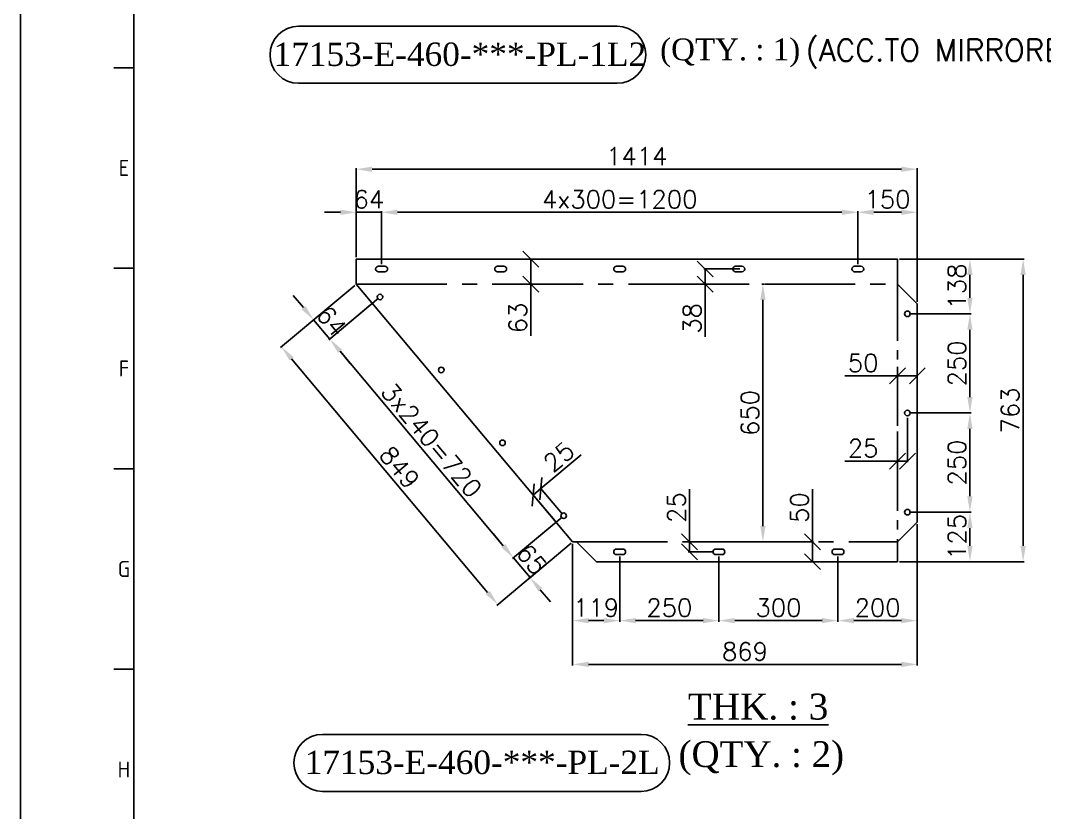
# Model space of a CAD drawing. Header units: inches. Extents: x 212980 to 238967, y -33384 to 2238.
# Drawn here: x 222927 to 225508, y -16480 to -14484 of the extents above; entities that cross this region are included whole.
import ezdxf
from ezdxf.enums import TextEntityAlignment as Align

# ---------------------------------------------------------------- set-up
doc = ezdxf.new("R2010")
doc.units = ezdxf.units.IN
doc.header["$LTSCALE"] = 15
doc.header["$MEASUREMENT"] = 0
doc.linetypes.add('CENTER2', pattern=[28.575, 19.05, -3.175, 3.175, -3.175])
doc.layers.get('Defpoints').update_dxf_attribs({"lineweight": 0})
for name, color, linetype in [('3-TEXT', 7, 'Continuous'), ('5', 8, 'Continuous'), ('CADRE', 5, 'Continuous')]:
    doc.layers.add(name, color=color, linetype=linetype)
doc.styles.add('ISO Proportional', font='isocp.shx')
doc.styles.add('ROMANS', font='ROMANS.shx')
doc.styles.add('style10', font='romans.shx', dxfattribs={"height": 25})
doc.styles.add('style7', font='times.ttf', dxfattribs={"height": 24})
doc.dimstyles.new('11', dxfattribs={"dimtxt": 45, "dimasz": 40, "dimexe": 3, "dimexo": 5, "dimgap": 10, "dimtad": 1, "dimdec": 0, "dimdsep": 46, "dimtxsty": 'ROMANS', "dimcen": 2.5, "dimclrd": 6, "dimclre": 6, "dimclrt": 2, "dimadec": 0, "dimazin": 0, "dimtfac": 1, "dimtdec": 0, "dimtmove": 0, "dimatfit": 3, "dimfxl": 1, "dimarcsym": 0})

# ---------------------------------------------------------------- blocks, each defined once
blk = doc.blocks.new('KADR')
at = {"layer": 'CADRE', "color": 2}
for p, q in [((220598.3, 4139.6), (220695.6, 4139.6)), ((220598.3, 3167.2), (220695.6, 3167.2)), ((220598.3, 2194.8), (220695.6, 2194.8)), ((220598.3, 1222.5), (220695.6, 1222.5))]:
    blk.add_line(p, q, dxfattribs=at)
at = {"layer": 'CADRE', "color": 1}
blk.add_lwpolyline([(220145.5, -7651), (243248.6, -7651), (243248.6, 8686.2), (220145.5, 8686.2)], close=True, dxfattribs=at)
at = {"layer": 'CADRE'}
blk.add_lwpolyline([(220695.6, -7100.9), (242698.5, -7100.9), (242698.5, 8136.1), (220695.6, 8136.1)], close=True, dxfattribs=at)
at = {"layer": 'CADRE', "color": 2, "style": 'ISO Proportional'}
for s, p in [('E', (220647, 3653.4)), ('F', (220647, 2681)), ('G', (220647, 1708.6)), ('H', (220647, 736.3))]:
    blk.add_text(s, height=77.8, dxfattribs=at).set_placement(p, align=Align.MIDDLE)
blk = doc.blocks.new('*D197')
at = {"color": 6, "lineweight": -2, "ltscale": 200, "transparency": 16777216}
for p, q in [((223773.2, -15080.1), (223773.2, -14964.1)), ((223837.2, -15098.1), (223837.2, -14964.1)), ((223733.2, -14967.1), (223693.2, -14967.1)), ((223773.2, -14967.1), (223837.2, -14967.1)), ((223877.2, -14967.1), (223917.2, -14967.1))]:
    blk.add_line(p, q, dxfattribs=at)
at = {"color": 6, "ltscale": 200, "transparency": 16777216}
for points in [[(223733.2, -14960.4), (223733.2, -14973.8), (223773.2, -14967.1)], [(223877.2, -14960.4), (223877.2, -14973.8), (223837.2, -14967.1)]]:
    blk.add_solid(points, dxfattribs=at)
at = {"layer": 'Defpoints', "color": 0, "ltscale": 200, "transparency": 16777216}
for p in [(223837.2, -14967.1), (223773.2, -15085.1), (223837.2, -15103.1)]:
    blk.add_point(p, dxfattribs=at)
at = {"color": 2, "ltscale": 200, "transparency": 16777216, "insert": (223805.2, -14934.6), "char_height": 45, "attachment_point": 5, "style": 'ROMANS'}
blk.add_mtext('64', dxfattribs=at)
blk = doc.blocks.new('*D198')
at = {"color": 6, "lineweight": -2, "ltscale": 200, "transparency": 16777216}
for p, q in [((223837.2, -15098.1), (223837.2, -14964.1)), ((225037.2, -15098.1), (225037.2, -14964.1)), ((223877.2, -14967.1), (224997.2, -14967.1))]:
    blk.add_line(p, q, dxfattribs=at)
at = {"color": 6, "ltscale": 200, "transparency": 16777216}
for points in [[(223877.2, -14960.4), (223877.2, -14973.8), (223837.2, -14967.1)], [(224997.2, -14960.4), (224997.2, -14973.8), (225037.2, -14967.1)]]:
    blk.add_solid(points, dxfattribs=at)
at = {"layer": 'Defpoints', "color": 0, "ltscale": 200, "transparency": 16777216}
for p in [(225037.2, -14967.1), (223837.2, -15103.1), (225037.2, -15103.1)]:
    blk.add_point(p, dxfattribs=at)
at = {"color": 2, "ltscale": 200, "transparency": 16777216, "insert": (224437.2, -14934.6), "char_height": 45, "attachment_point": 5, "style": 'ROMANS'}
blk.add_mtext('4x300=1200', dxfattribs=at)
blk = doc.blocks.new('*D199')
at = {"color": 6, "lineweight": -2, "ltscale": 200, "transparency": 16777216}
for p, q in [((225037.2, -15098.1), (225037.2, -14964.1)), ((225187.1, -15193.1), (225187.1, -14964.1)), ((225077.2, -14967.1), (225147.1, -14967.1))]:
    blk.add_line(p, q, dxfattribs=at)
at = {"color": 6, "ltscale": 200, "transparency": 16777216}
for points in [[(225077.2, -14960.4), (225077.2, -14973.8), (225037.2, -14967.1)], [(225147.1, -14960.4), (225147.1, -14973.8), (225187.1, -14967.1)]]:
    blk.add_solid(points, dxfattribs=at)
at = {"layer": 'Defpoints', "color": 0, "ltscale": 200, "transparency": 16777216}
for p in [(225187.1, -14967.1), (225037.2, -15103.1), (225187.1, -15198.1)]:
    blk.add_point(p, dxfattribs=at)
at = {"color": 2, "ltscale": 200, "transparency": 16777216, "insert": (225112.1, -14934.6), "char_height": 45, "attachment_point": 5, "style": 'ROMANS'}
blk.add_mtext('150', dxfattribs=at)
blk = doc.blocks.new('*D200')
at = {"color": 6, "lineweight": -2, "ltscale": 200, "transparency": 16777216}
for p, q in [((223773.2, -14979.3), (223773.2, -14855.6)), ((225147.1, -14858.6), (223813.2, -14858.6)), ((225187.1, -14979.3), (225187.1, -14855.6))]:
    blk.add_line(p, q, dxfattribs=at)
at = {"color": 6, "ltscale": 200, "transparency": 16777216}
for points in [[(223813.2, -14852), (223813.2, -14865.3), (223773.2, -14858.6)], [(225147.1, -14852), (225147.1, -14865.3), (225187.1, -14858.6)]]:
    blk.add_solid(points, dxfattribs=at)
at = {"layer": 'Defpoints', "color": 0, "ltscale": 200, "transparency": 16777216}
for p in [(223773.2, -14858.6), (223773.2, -14984.3), (225187.1, -14984.3)]:
    blk.add_point(p, dxfattribs=at)
at = {"color": 2, "ltscale": 200, "transparency": 16777216, "insert": (224480.1, -14826.1), "char_height": 45, "attachment_point": 5, "style": 'ROMANS'}
blk.add_mtext('1414', dxfattribs=at)
blk = doc.blocks.new('*D201')
at = {"color": 6, "lineweight": -2, "ltscale": 200, "transparency": 16777216}
for p, q in [((225167.1, -15723.1), (225322.7, -15723.1)), ((225319.7, -15808.1), (225319.7, -15763.1)), ((225142.1, -15848.1), (225322.7, -15848.1))]:
    blk.add_line(p, q, dxfattribs=at)
at = {"color": 6, "ltscale": 200, "transparency": 16777216}
for points in [[(225313, -15763.1), (225326.3, -15763.1), (225319.7, -15723.1)], [(225313, -15808.1), (225326.3, -15808.1), (225319.7, -15848.1)]]:
    blk.add_solid(points, dxfattribs=at)
at = {"layer": 'Defpoints', "color": 0, "ltscale": 200, "transparency": 16777216}
for p in [(225162.1, -15723.1), (225319.7, -15723.1), (225137.1, -15848.1)]:
    blk.add_point(p, dxfattribs=at)
at = {"color": 2, "ltscale": 200, "transparency": 16777216, "insert": (225287.2, -15785.6), "char_height": 45, "attachment_point": 5, "rotation": 90, "style": 'ROMANS'}
blk.add_mtext('125', dxfattribs=at)
blk = doc.blocks.new('*D202')
at = {"color": 6, "lineweight": -2, "ltscale": 200, "transparency": 16777216}
for p, q in [((225167.1, -15473.1), (225322.7, -15473.1)), ((225319.7, -15683.1), (225319.7, -15513.1)), ((225167.1, -15723.1), (225322.7, -15723.1))]:
    blk.add_line(p, q, dxfattribs=at)
at = {"color": 6, "ltscale": 200, "transparency": 16777216}
for points in [[(225313, -15513.1), (225326.3, -15513.1), (225319.7, -15473.1)], [(225313, -15683.1), (225326.3, -15683.1), (225319.7, -15723.1)]]:
    blk.add_solid(points, dxfattribs=at)
at = {"layer": 'Defpoints', "color": 0, "ltscale": 200, "transparency": 16777216}
for p in [(225162.1, -15473.1), (225319.7, -15473.1), (225162.1, -15723.1)]:
    blk.add_point(p, dxfattribs=at)
at = {"color": 2, "ltscale": 200, "transparency": 16777216, "insert": (225287.2, -15598.1), "char_height": 45, "attachment_point": 5, "rotation": 90, "style": 'ROMANS'}
blk.add_mtext('250', dxfattribs=at)
blk = doc.blocks.new('*D203')
at = {"color": 6, "lineweight": -2, "ltscale": 200, "transparency": 16777216}
for p, q in [((225167.1, -15223.1), (225322.7, -15223.1)), ((225319.7, -15433.1), (225319.7, -15263.1)), ((225167.1, -15473.1), (225322.7, -15473.1))]:
    blk.add_line(p, q, dxfattribs=at)
at = {"color": 6, "ltscale": 200, "transparency": 16777216}
for points in [[(225313, -15263.1), (225326.3, -15263.1), (225319.7, -15223.1)], [(225313, -15433.1), (225326.3, -15433.1), (225319.7, -15473.1)]]:
    blk.add_solid(points, dxfattribs=at)
at = {"layer": 'Defpoints', "color": 0, "ltscale": 200, "transparency": 16777216}
for p in [(225162.1, -15223.1), (225319.7, -15223.1), (225162.1, -15473.1)]:
    blk.add_point(p, dxfattribs=at)
at = {"color": 2, "ltscale": 200, "transparency": 16777216, "insert": (225287.2, -15348.1), "char_height": 45, "attachment_point": 5, "rotation": 90, "style": 'ROMANS'}
blk.add_mtext('250', dxfattribs=at)
blk = doc.blocks.new('*D204')
at = {"color": 6, "lineweight": -2, "ltscale": 200, "transparency": 16777216}
for p, q in [((225142.1, -15085.1), (225322.7, -15085.1)), ((225319.7, -15183.1), (225319.7, -15125.1)), ((225167.1, -15223.1), (225322.7, -15223.1))]:
    blk.add_line(p, q, dxfattribs=at)
at = {"color": 6, "ltscale": 200, "transparency": 16777216}
for points in [[(225313, -15125.1), (225326.3, -15125.1), (225319.7, -15085.1)], [(225313, -15183.1), (225326.3, -15183.1), (225319.7, -15223.1)]]:
    blk.add_solid(points, dxfattribs=at)
at = {"layer": 'Defpoints', "color": 0, "ltscale": 200, "transparency": 16777216}
for p in [(225137.1, -15085.1), (225319.7, -15085.1), (225162.1, -15223.1)]:
    blk.add_point(p, dxfattribs=at)
at = {"color": 2, "ltscale": 200, "transparency": 16777216, "insert": (225287.2, -15154.1), "char_height": 45, "attachment_point": 5, "rotation": 90, "style": 'ROMANS'}
blk.add_mtext('138', dxfattribs=at)
blk = doc.blocks.new('*D205')
at = {"color": 6, "lineweight": -2, "ltscale": 200, "transparency": 16777216}
for p, q in [((225224.2, -15085.1), (225456.7, -15085.1)), ((225453.7, -15808.1), (225453.7, -15125.1)), ((225224.2, -15848.1), (225456.7, -15848.1))]:
    blk.add_line(p, q, dxfattribs=at)
at = {"color": 6, "ltscale": 200, "transparency": 16777216}
for points in [[(225447, -15125.1), (225460.4, -15125.1), (225453.7, -15085.1)], [(225447, -15808.1), (225460.4, -15808.1), (225453.7, -15848.1)]]:
    blk.add_solid(points, dxfattribs=at)
at = {"layer": 'Defpoints', "color": 0, "ltscale": 200, "transparency": 16777216}
for p in [(225219.2, -15085.1), (225453.7, -15085.1), (225219.2, -15848.1)]:
    blk.add_point(p, dxfattribs=at)
at = {"color": 2, "ltscale": 200, "transparency": 16777216, "insert": (225421.2, -15466.6), "char_height": 45, "attachment_point": 5, "rotation": 90, "style": 'ROMANS'}
blk.add_mtext('763', dxfattribs=at)
blk = doc.blocks.new('*D206')
at = {"color": 6, "lineweight": -2, "ltscale": 200, "transparency": 16777216}
for p, q in [((225187.1, -15753.1), (225187.1, -15999.6)), ((224987.2, -15835.1), (224987.2, -15999.6)), ((225147.1, -15996.6), (225027.2, -15996.6))]:
    blk.add_line(p, q, dxfattribs=at)
at = {"color": 6, "ltscale": 200, "transparency": 16777216}
for points in [[(225027.2, -15990), (225027.2, -16003.3), (224987.2, -15996.6)], [(225147.1, -15990), (225147.1, -16003.3), (225187.1, -15996.6)]]:
    blk.add_solid(points, dxfattribs=at)
at = {"layer": 'Defpoints', "color": 0, "ltscale": 200, "transparency": 16777216}
for p in [(225187.1, -15748.1), (224987.2, -15830.1), (224987.2, -15996.6)]:
    blk.add_point(p, dxfattribs=at)
at = {"color": 2, "ltscale": 200, "transparency": 16777216, "insert": (225087.1, -15964.1), "char_height": 45, "attachment_point": 5, "style": 'ROMANS'}
blk.add_mtext('200', dxfattribs=at)
blk = doc.blocks.new('*D207')
at = {"color": 6, "lineweight": -2, "ltscale": 200, "transparency": 16777216}
for p, q in [((224687.2, -15835.1), (224687.2, -15999.6)), ((224987.2, -15835.1), (224987.2, -15999.6)), ((224947.2, -15996.6), (224727.2, -15996.6))]:
    blk.add_line(p, q, dxfattribs=at)
at = {"color": 6, "ltscale": 200, "transparency": 16777216}
for points in [[(224727.2, -15990), (224727.2, -16003.3), (224687.2, -15996.6)], [(224947.2, -15990), (224947.2, -16003.3), (224987.2, -15996.6)]]:
    blk.add_solid(points, dxfattribs=at)
at = {"layer": 'Defpoints', "color": 0, "ltscale": 200, "transparency": 16777216}
for p in [(224687.2, -15830.1), (224987.2, -15830.1), (224687.2, -15996.6)]:
    blk.add_point(p, dxfattribs=at)
at = {"color": 2, "ltscale": 200, "transparency": 16777216, "insert": (224837.2, -15964.1), "char_height": 45, "attachment_point": 5, "style": 'ROMANS'}
blk.add_mtext('300', dxfattribs=at)
blk = doc.blocks.new('*D208')
at = {"color": 6, "lineweight": -2, "ltscale": 200, "transparency": 16777216}
for p, q in [((224437.2, -15835.1), (224437.2, -15999.6)), ((224687.2, -15835.1), (224687.2, -15999.6)), ((224647.2, -15996.6), (224477.2, -15996.6))]:
    blk.add_line(p, q, dxfattribs=at)
at = {"color": 6, "ltscale": 200, "transparency": 16777216}
for points in [[(224477.2, -15990), (224477.2, -16003.3), (224437.2, -15996.6)], [(224647.2, -15990), (224647.2, -16003.3), (224687.2, -15996.6)]]:
    blk.add_solid(points, dxfattribs=at)
at = {"layer": 'Defpoints', "color": 0, "ltscale": 200, "transparency": 16777216}
for p in [(224437.2, -15830.1), (224687.2, -15830.1), (224437.2, -15996.6)]:
    blk.add_point(p, dxfattribs=at)
at = {"color": 2, "ltscale": 200, "transparency": 16777216, "insert": (224562.2, -15964.1), "char_height": 45, "attachment_point": 5, "style": 'ROMANS'}
blk.add_mtext('250', dxfattribs=at)
blk = doc.blocks.new('*D209')
at = {"color": 6, "lineweight": -2, "ltscale": 200, "transparency": 16777216}
for p, q in [((224318.6, -15803.1), (224318.6, -15999.6)), ((224437.2, -15835.1), (224437.2, -15999.6)), ((224397.2, -15996.6), (224358.6, -15996.6))]:
    blk.add_line(p, q, dxfattribs=at)
at = {"color": 6, "ltscale": 200, "transparency": 16777216}
for points in [[(224358.6, -15990), (224358.6, -16003.3), (224318.6, -15996.6)], [(224397.2, -15990), (224397.2, -16003.3), (224437.2, -15996.6)]]:
    blk.add_solid(points, dxfattribs=at)
at = {"layer": 'Defpoints', "color": 0, "ltscale": 200, "transparency": 16777216}
for p in [(224318.6, -15798.1), (224437.2, -15830.1), (224318.6, -15996.6)]:
    blk.add_point(p, dxfattribs=at)
at = {"color": 2, "ltscale": 200, "transparency": 16777216, "insert": (224377.9, -15964.1), "char_height": 45, "attachment_point": 5, "style": 'ROMANS'}
blk.add_mtext('119', dxfattribs=at)
blk = doc.blocks.new('*D210')
at = {"color": 6, "lineweight": -2, "ltscale": 200, "transparency": 16777216}
for p, q in [((224318.6, -15887.4), (224318.6, -16109.9)), ((225187.1, -15900.7), (225187.1, -16109.9)), ((225147.1, -16106.9), (224358.6, -16106.9))]:
    blk.add_line(p, q, dxfattribs=at)
at = {"color": 6, "ltscale": 200, "transparency": 16777216}
for points in [[(224358.6, -16100.2), (224358.6, -16113.6), (224318.6, -16106.9)], [(225147.1, -16100.2), (225147.1, -16113.6), (225187.1, -16106.9)]]:
    blk.add_solid(points, dxfattribs=at)
at = {"layer": 'Defpoints', "color": 0, "ltscale": 200, "transparency": 16777216}
for p in [(224318.6, -15882.4), (225187.1, -15895.7), (224318.6, -16106.9)]:
    blk.add_point(p, dxfattribs=at)
at = {"color": 2, "ltscale": 200, "transparency": 16777216, "insert": (224752.8, -16074.4), "char_height": 45, "attachment_point": 5, "style": 'ROMANS'}
blk.add_mtext('869', dxfattribs=at)
blk = doc.blocks.new('*D211')
at = {"color": 6, "lineweight": -2, "ltscale": 200, "transparency": 16777216}
for p, q in [((223829.3, -15183.9), (223704.4, -15288.7)), ((224143.8, -15807.7), (223732.4, -15317.4)), ((224292.1, -15735.5), (224167.2, -15840.3))]:
    blk.add_line(p, q, dxfattribs=at)
at = {"color": 6, "ltscale": 200, "transparency": 16777216}
for points in [[(223737.5, -15313.1), (223727.3, -15321.7), (223706.7, -15286.8)], [(224148.9, -15803.4), (224138.7, -15812), (224169.5, -15838.3)]]:
    blk.add_solid(points, dxfattribs=at)
at = {"layer": 'Defpoints', "color": 0, "ltscale": 200, "transparency": 16777216}
for p in [(223833.1, -15180.7), (223706.7, -15286.8), (224295.9, -15732.2)]:
    blk.add_point(p, dxfattribs=at)
at = {"color": 2, "ltscale": 200, "transparency": 16777216, "insert": (223963, -15541.7), "char_height": 45, "attachment_point": 5, "rotation": 310, "style": 'ROMANS'}
blk.add_mtext('3x240=720', dxfattribs=at)
blk = doc.blocks.new('*D212')
at = {"color": 6, "lineweight": -2, "ltscale": 200, "transparency": 16777216}
for p, q in [((224273, -15751.5), (224167.2, -15840.3)), ((224143.8, -15807.7), (224118.1, -15777)), ((224314.7, -15801.3), (224209, -15890)), ((224211.3, -15888.1), (224169.5, -15838.3)), ((224237, -15918.8), (224262.7, -15949.4))]:
    blk.add_line(p, q, dxfattribs=at)
at = {"color": 6, "ltscale": 200, "transparency": 16777216}
for points in [[(224148.9, -15803.4), (224138.7, -15812), (224169.5, -15838.3)], [(224242.1, -15914.5), (224231.9, -15923), (224211.3, -15888.1)]]:
    blk.add_solid(points, dxfattribs=at)
at = {"layer": 'Defpoints', "color": 0, "ltscale": 200, "transparency": 16777216}
for p in [(224276.8, -15748.3), (224318.6, -15798.1), (224169.5, -15838.3)]:
    blk.add_point(p, dxfattribs=at)
at = {"color": 2, "ltscale": 200, "transparency": 16777216, "insert": (224215.3, -15842.3), "char_height": 45, "attachment_point": 5, "rotation": 310, "style": 'ROMANS'}
blk.add_mtext('65', dxfattribs=at)
blk = doc.blocks.new('*D213')
at = {"color": 6, "lineweight": -2, "ltscale": 200, "transparency": 16777216}
for p, q in [((223769.3, -15151.3), (223663.6, -15240)), ((223640.2, -15207.5), (223614.5, -15176.8)), ((223810.1, -15200), (223704.4, -15288.7)), ((223706.7, -15286.8), (223665.9, -15238.1)), ((223732.4, -15317.4), (223758.1, -15348.1))]:
    blk.add_line(p, q, dxfattribs=at)
at = {"color": 6, "ltscale": 200, "transparency": 16777216}
for points in [[(223645.3, -15203.2), (223635.1, -15211.8), (223665.9, -15238.1)], [(223737.5, -15313.1), (223727.3, -15321.7), (223706.7, -15286.8)]]:
    blk.add_solid(points, dxfattribs=at)
at = {"layer": 'Defpoints', "color": 0, "ltscale": 200, "transparency": 16777216}
for p in [(223773.2, -15148.1), (223814, -15196.8), (223665.9, -15238.1)]:
    blk.add_point(p, dxfattribs=at)
at = {"color": 2, "ltscale": 200, "transparency": 16777216, "insert": (223711.2, -15241.6), "char_height": 45, "attachment_point": 5, "rotation": 310, "style": 'ROMANS'}
blk.add_mtext('64', dxfattribs=at)
blk = doc.blocks.new('*D214')
at = {"color": 6, "lineweight": -2, "ltscale": 200, "transparency": 16777216}
for p, q in [((223708.8, -15202.1), (223582.4, -15308.1)), ((224104.4, -15925.6), (223610.5, -15336.8)), ((224254.2, -15852.1), (224127.9, -15958.1))]:
    blk.add_line(p, q, dxfattribs=at)
at = {"color": 6, "ltscale": 200, "transparency": 16777216}
for points in [[(223615.6, -15332.6), (223605.3, -15341.1), (223584.7, -15306.2)], [(224109.5, -15921.3), (224099.3, -15929.8), (224130.2, -15956.2)]]:
    blk.add_solid(points, dxfattribs=at)
at = {"layer": 'Defpoints', "color": 0, "ltscale": 200, "transparency": 16777216}
for p in [(223712.6, -15198.9), (223584.7, -15306.2), (224258, -15848.9)]:
    blk.add_point(p, dxfattribs=at)
at = {"color": 2, "ltscale": 200, "transparency": 16777216, "insert": (223882.3, -15610.3), "char_height": 45, "attachment_point": 5, "rotation": 310, "style": 'ROMANS'}
blk.add_mtext('849', dxfattribs=at)
blk = doc.blocks.new('_Oblique')
at = {"color": 0, "linetype": 'ByBlock', "lineweight": -2}
blk.add_line((-0.5, -0.5), (0.5, 0.5), dxfattribs=at)
blk = doc.blocks.new('*D215')
at = {"color": 6, "lineweight": -2, "ltscale": 200, "transparency": 16777216}
for p, q in [((224238.6, -15663.9), (224340.3, -15578.5)), ((224292.7, -15728.4), (224236.6, -15661.6)), ((224273.6, -15744.5), (224217.5, -15677.6)), ((224219.4, -15679.9), (224238.6, -15663.9))]:
    blk.add_line(p, q, dxfattribs=at)
at = {"layer": 'Defpoints', "color": 0, "ltscale": 200, "transparency": 16777216}
for p in [(224219.4, -15679.9), (224295.9, -15732.2), (224276.8, -15748.3)]:
    blk.add_point(p, dxfattribs=at)
at = {"color": 6, "lineweight": -2, "ltscale": 200, "transparency": 16777216, "xscale": 40, "yscale": 40, "zscale": 40}
for p, rotation in [((224238.6, -15663.9), 39.99999999998547), ((224219.4, -15679.9), 219.9999999999855)]:
    blk.add_blockref('_Oblique', p, dxfattribs=dict(at, rotation=rotation))
at = {"color": 2, "ltscale": 200, "transparency": 16777216, "insert": (224283.9, -15583.4), "char_height": 45, "attachment_point": 5, "rotation": 40, "style": 'ROMANS'}
blk.add_mtext('25', dxfattribs=at)
blk = doc.blocks.new('*D216')
at = {"color": 6, "lineweight": -2, "ltscale": 200, "transparency": 16777216}
for p, q in [((224922.7, -15798.1), (224922.7, -15665.2)), ((224866.1, -15798.1), (224925.7, -15798.1)), ((224922.7, -15848.1), (224922.7, -15798.1)), ((224866.1, -15848.1), (224925.7, -15848.1))]:
    blk.add_line(p, q, dxfattribs=at)
at = {"layer": 'Defpoints', "color": 0, "ltscale": 200, "transparency": 16777216}
for p in [(224861.1, -15798.1), (224922.7, -15798.1), (224861.1, -15848.1)]:
    blk.add_point(p, dxfattribs=at)
at = {"color": 6, "lineweight": -2, "ltscale": 200, "transparency": 16777216, "xscale": 40, "yscale": 40, "zscale": 40}
for p, rotation in [((224922.7, -15798.1), 90), ((224922.7, -15848.1), 270)]:
    blk.add_blockref('_Oblique', p, dxfattribs=dict(at, rotation=rotation))
at = {"color": 2, "ltscale": 200, "transparency": 16777216, "insert": (224890.2, -15711.7), "char_height": 45, "attachment_point": 5, "rotation": 90, "style": 'ROMANS'}
blk.add_mtext('50', dxfattribs=at)
blk = doc.blocks.new('*D217')
at = {"color": 6, "lineweight": -2, "ltscale": 200, "transparency": 16777216}
for p, q in [((224612.9, -15798.1), (224612.9, -15665.2)), ((224674.2, -15798.1), (224609.9, -15798.1)), ((224612.9, -15823.1), (224612.9, -15798.1)), ((224674.2, -15823.1), (224609.9, -15823.1))]:
    blk.add_line(p, q, dxfattribs=at)
at = {"layer": 'Defpoints', "color": 0, "ltscale": 200, "transparency": 16777216}
for p in [(224612.9, -15798.1), (224679.2, -15798.1), (224679.2, -15823.1)]:
    blk.add_point(p, dxfattribs=at)
at = {"color": 6, "lineweight": -2, "ltscale": 200, "transparency": 16777216, "xscale": 40, "yscale": 40, "zscale": 40}
for p, rotation in [((224612.9, -15798.1), 90), ((224612.9, -15823.1), 270)]:
    blk.add_blockref('_Oblique', p, dxfattribs=dict(at, rotation=rotation))
at = {"color": 2, "ltscale": 200, "transparency": 16777216, "insert": (224580.4, -15711.7), "char_height": 45, "attachment_point": 5, "rotation": 90, "style": 'ROMANS'}
blk.add_mtext('25', dxfattribs=at)
blk = doc.blocks.new('*D218')
at = {"color": 6, "lineweight": -2, "ltscale": 200, "transparency": 16777216}
for p, q in [((224740.2, -15110.1), (224649.4, -15110.1)), ((224652.4, -15110.1), (224652.4, -15148.1)), ((224740.2, -15148.1), (224649.4, -15148.1)), ((224652.4, -15148.1), (224652.4, -15281))]:
    blk.add_line(p, q, dxfattribs=at)
at = {"layer": 'Defpoints', "color": 0, "ltscale": 200, "transparency": 16777216}
for p in [(224745.2, -15110.1), (224652.4, -15148.1), (224745.2, -15148.1)]:
    blk.add_point(p, dxfattribs=at)
at = {"color": 6, "lineweight": -2, "ltscale": 200, "transparency": 16777216, "xscale": 40, "yscale": 40, "zscale": 40}
for p, rotation in [((224652.4, -15110.1), 90), ((224652.4, -15148.1), 270)]:
    blk.add_blockref('_Oblique', p, dxfattribs=dict(at, rotation=rotation))
at = {"color": 2, "ltscale": 200, "transparency": 16777216, "insert": (224619.9, -15234.5), "char_height": 45, "attachment_point": 5, "rotation": 90, "style": 'ROMANS'}
blk.add_mtext('38', dxfattribs=at)
blk = doc.blocks.new('*D219')
at = {"color": 6, "lineweight": -2, "ltscale": 200, "transparency": 16777216}
for p, q in [((224269.6, -15085.1), (224210.1, -15085.1)), ((224213.1, -15085.1), (224213.1, -15148.1)), ((224269.6, -15148.1), (224210.1, -15148.1)), ((224213.1, -15148.1), (224213.1, -15278.8))]:
    blk.add_line(p, q, dxfattribs=at)
at = {"layer": 'Defpoints', "color": 0, "ltscale": 200, "transparency": 16777216}
for p in [(224274.6, -15085.1), (224213.1, -15148.1), (224274.6, -15148.1)]:
    blk.add_point(p, dxfattribs=at)
at = {"color": 6, "lineweight": -2, "ltscale": 200, "transparency": 16777216, "xscale": 40, "yscale": 40, "zscale": 40}
for p, rotation in [((224213.1, -15085.1), 90), ((224213.1, -15148.1), 270)]:
    blk.add_blockref('_Oblique', p, dxfattribs=dict(at, rotation=rotation))
at = {"color": 2, "ltscale": 200, "transparency": 16777216, "insert": (224180.6, -15233.5), "char_height": 45, "attachment_point": 5, "rotation": 90, "style": 'ROMANS'}
blk.add_mtext('63', dxfattribs=at)
blk = doc.blocks.new('*D220')
at = {"color": 6, "lineweight": -2, "ltscale": 200, "transparency": 16777216}
for p, q in [((225137.1, -15357.1), (225137.1, -15382.5)), ((225187.1, -15357.1), (225187.1, -15382.5)), ((225137.1, -15379.5), (225004.2, -15379.5)), ((225187.1, -15379.5), (225137.1, -15379.5))]:
    blk.add_line(p, q, dxfattribs=at)
at = {"layer": 'Defpoints', "color": 0, "ltscale": 200, "transparency": 16777216}
for p in [(225137.1, -15352.1), (225187.1, -15352.1), (225137.1, -15379.5)]:
    blk.add_point(p, dxfattribs=at)
at = {"color": 6, "lineweight": -2, "ltscale": 200, "transparency": 16777216, "xscale": 40, "yscale": 40, "zscale": 40, "rotation": 180}
blk.add_blockref('_Oblique', (225137.1, -15379.5), dxfattribs=at)
at = {"color": 6, "lineweight": -2, "ltscale": 200, "transparency": 16777216, "xscale": 40, "yscale": 40, "zscale": 40}
blk.add_blockref('_Oblique', (225187.1, -15379.5), dxfattribs=at)
at = {"color": 2, "ltscale": 200, "transparency": 16777216, "insert": (225050.6, -15347), "char_height": 45, "attachment_point": 5, "style": 'ROMANS'}
blk.add_mtext('50', dxfattribs=at)
blk = doc.blocks.new('*D221')
at = {"color": 6, "lineweight": -2, "ltscale": 200, "transparency": 16777216}
for p, q in [((225162.1, -15485.1), (225162.1, -15597.4)), ((225137.1, -15520), (225137.1, -15597.4)), ((225137.1, -15594.4), (225004.2, -15594.4)), ((225162.1, -15594.4), (225137.1, -15594.4))]:
    blk.add_line(p, q, dxfattribs=at)
at = {"layer": 'Defpoints', "color": 0, "ltscale": 200, "transparency": 16777216}
for p in [(225162.1, -15480.1), (225137.1, -15515), (225137.1, -15594.4)]:
    blk.add_point(p, dxfattribs=at)
at = {"color": 6, "lineweight": -2, "ltscale": 200, "transparency": 16777216, "xscale": 40, "yscale": 40, "zscale": 40, "rotation": 180}
blk.add_blockref('_Oblique', (225137.1, -15594.4), dxfattribs=at)
at = {"color": 6, "lineweight": -2, "ltscale": 200, "transparency": 16777216, "xscale": 40, "yscale": 40, "zscale": 40}
blk.add_blockref('_Oblique', (225162.1, -15594.4), dxfattribs=at)
at = {"color": 2, "ltscale": 200, "transparency": 16777216, "insert": (225050.6, -15561.9), "char_height": 45, "attachment_point": 5, "style": 'ROMANS'}
blk.add_mtext('25', dxfattribs=at)
blk = doc.blocks.new('*D251')
at = {"color": 6, "lineweight": -2, "ltscale": 200, "transparency": 16777216}
for p, q in [((224800.4, -15148.1), (224795, -15148.1)), ((224798, -15758.1), (224798, -15188.1)), ((224800.4, -15798.1), (224795, -15798.1))]:
    blk.add_line(p, q, dxfattribs=at)
at = {"color": 6, "ltscale": 200, "transparency": 16777216}
for points in [[(224791.4, -15188.1), (224804.7, -15188.1), (224798, -15148.1)], [(224791.4, -15758.1), (224804.7, -15758.1), (224798, -15798.1)]]:
    blk.add_solid(points, dxfattribs=at)
at = {"layer": 'Defpoints', "color": 0, "ltscale": 200, "transparency": 16777216}
for p in [(224798, -15148.1), (224805.4, -15148.1), (224805.4, -15798.1)]:
    blk.add_point(p, dxfattribs=at)
at = {"color": 2, "ltscale": 200, "transparency": 16777216, "insert": (224765.5, -15473.1), "char_height": 45, "attachment_point": 5, "rotation": 90, "style": 'ROMANS'}
blk.add_mtext('650', dxfattribs=at)

msp = doc.modelspace()

# ---------------------------------------------------------------- linework, layer by layer
at = {"color": 3, "linetype": 'CENTER2', "ltscale": 0.8}
for p, q in [((223773.15, -15148.11), (225137.07, -15148.11)), ((224328.57, -15798.11), (225137.07, -15798.11))]:
    msp.add_line(p, q, dxfattribs=at)
at = {"color": 3, "linetype": 'CENTER2', "ltscale": 0.5}
msp.add_line((225137.07, -15148.11), (225137.07, -15798.11), dxfattribs=at)
msp.add_lwpolyline([(224328.57, -15798.11), (224378.57, -15848.11), (225137.07, -15848.11), (225137.07, -15798.11), (225187.07, -15748.11), (225187.07, -15198.11), (225137.07, -15148.11), (225137.07, -15085.11), (223773.15, -15085.11), (223773.15, -15148.11), (224318.57, -15798.11), (224328.57, -15798.11)])
for points in [[(223829.15, -15103.11, 1), (223829.15, -15117.11), (223845.15, -15117.11, 1), (223845.15, -15103.11)], [(224129.15, -15103.11, 1), (224129.15, -15117.11), (224145.15, -15117.11, 1), (224145.15, -15103.11)], [(224429.15, -15103.11, 1), (224429.15, -15117.11), (224445.15, -15117.11, 1), (224445.15, -15103.11)], [(224729.15, -15103.11, 1), (224729.15, -15117.11), (224745.15, -15117.11, 1), (224745.15, -15103.11)], [(225029.15, -15103.11, 1), (225029.15, -15117.11), (225045.15, -15117.11, 1), (225045.15, -15103.11)], [(224429.15, -15816.11, 1), (224429.15, -15830.11), (224445.15, -15830.11, 1), (224445.15, -15816.11)], [(224679.15, -15816.11, 1), (224679.15, -15830.11), (224695.15, -15830.11, 1), (224695.15, -15816.11)], [(224979.15, -15816.11, 1), (224979.15, -15830.11), (224995.15, -15830.11, 1), (224995.15, -15816.11)]]:
    msp.add_lwpolyline(points, format="xyb", close=True)
at = {"color": 7, "ltscale": 200}
for centre in [(223833.13, -15180.69), (225162.07, -15223.11), (223987.4, -15364.54), (225162.07, -15473.11), (224141.67, -15548.39), (224295.94, -15732.24), (225162.07, -15723.11)]:
    msp.add_circle(centre, 7, dxfattribs=at)
at = {"layer": '5', "color": 6}
for points in [[(223627.84, -14641.9), (224430.87, -14641.9, 1), (224430.87, -14498.17), (223627.84, -14498.17, 1)], [(223688.11, -16427.1), (224491.14, -16427.1, 1), (224491.14, -16283.37), (223688.11, -16283.37, 1)]]:
    msp.add_lwpolyline(points, format="xyb", close=True, dxfattribs=at)

# ---------------------------------------------------------------- block references
at = {"color": 11, "xscale": 0.5198400000000001, "yscale": 0.5198400000000001, "zscale": 0.5198400000000001}
msp.add_blockref('KADR', (108486.73, -16754.63), dxfattribs=at)

# ---------------------------------------------------------------- texts
at = {"layer": '3-TEXT', "color": 2, "style": 'style10'}
msp.add_text('(ACC.TO MIRRORED VIEW)', height=55, dxfattribs=at).set_placement((224906.15, -14585.91))
at = {"layer": '5', "color": 2, "style": 'style7'}
for s, height, p in [('(QTY. : 1)', 55, (224715.48, -14556.38)), ('17153-E-460-***-PL-1L2', 58.905, (224034.4, -14568.68)), ('(QTY. : 2)', 65, (224793.9, -16333.12)), ('17153-E-460-***-PL-2L', 58.905, (224090.56, -16353.84))]:
    msp.add_text(s, height=height, dxfattribs=at).set_placement(p, align=Align.MIDDLE_CENTER)
msp.add_text('%%UTHK. : 3', height=65.45, dxfattribs=at).set_placement((224608.72, -16246.02))

# ---------------------------------------------------------------- dimensions: what is measured, and where the dimension line sits
at = {"color": 7, "ltscale": 200}
for base, p1, p2, picture, middle in [((223773.15, -14858.64), (225187.07, -14984.33), (223773.15, -14984.33), '*D200', (224480.11, -14826.14)), ((224987.15, -15996.63), (225187.07, -15748.11), (224987.15, -15830.11), '*D206', (225087.11, -15964.13)), ((224318.5682, -16106.8841), (225187.0697, -15895.6794), (224318.5682, -15882.435), '*D210', (224752.8189, -16074.3841))]:
    dim = msp.add_linear_dim(base=base, p1=p1, p2=p2, dimstyle='11', dxfattribs=at)
    dim.commit()
    dim.dimension.update_dxf_attribs({"geometry": picture, "text_midpoint": middle})
dim = msp.add_linear_dim(base=(223837.15, -14967.1), p1=(223773.15, -15085.11), p2=(223837.15, -15103.11), dimstyle='11', dxfattribs=at)
dim.commit()
dim.dimension.update_dxf_attribs({"geometry": '*D197', "text_midpoint": (223805.15, -14967.1), "dimtype": 160})
dim = msp.add_linear_dim(base=(225037.15, -14967.1), p1=(223837.15, -15103.11), p2=(225037.15, -15103.11), text='4x300=<>', dimstyle='11', override={"dimtmove": 1}, dxfattribs=at)
dim.commit()
dim.dimension.update_dxf_attribs({"geometry": '*D198', "text_midpoint": (224437.15, -14934.6)})
for base, p1, p2, override, picture, middle in [((225187.07, -14967.1), (225037.15, -15103.11), (225187.07, -15198.11), {"dimtmove": 1}, '*D199', (225112.11, -14934.6)), ((225137.07, -15379.51), (225187.07, -15352.06), (225137.07, -15352.06), {"dimblk1": 'Oblique', "dimblk2": 'Oblique', "dimsah": 1}, '*D220', (225050.64, -15347.01)), ((225137.07, -15594.36), (225162.07, -15480.11), (225137.07, -15514.95), {"dimblk1": 'Oblique', "dimblk2": 'Oblique', "dimsah": 1}, '*D221', (225050.64, -15561.86)), ((224437.15, -15996.63), (224687.15, -15830.11), (224437.15, -15830.11), {"dimtmove": 1}, '*D208', (224562.15, -15964.13)), ((224687.15, -15996.63), (224987.15, -15830.11), (224687.15, -15830.11), {"dimtmove": 1}, '*D207', (224837.15, -15964.13))]:
    dim = msp.add_linear_dim(base=base, p1=p1, p2=p2, dimstyle='11', override=override, dxfattribs=at)
    dim.commit()
    dim.dimension.update_dxf_attribs({"geometry": picture, "text_midpoint": middle})
for base, p1, p2, override, picture, middle in [((224213.14, -15148.11), (224274.63, -15085.11), (224274.63, -15148.11), {"dimblk1": 'Oblique', "dimblk2": 'Oblique', "dimsah": 1}, '*D219', (224180.64, -15233.46)), ((224652.45, -15148.11), (224745.15, -15110.11), (224745.15, -15148.11), {"dimblk1": 'Oblique', "dimblk2": 'Oblique', "dimsah": 1}, '*D218', (224619.95, -15234.54)), ((225319.68, -15085.11), (225162.07, -15223.11), (225137.07, -15085.11), {"dimtmove": 1}, '*D204', (225287.18, -15154.11)), ((225319.68, -15223.11), (225162.07, -15473.11), (225162.07, -15223.11), {"dimtmove": 1}, '*D203', (225287.18, -15348.11)), ((225319.68, -15473.11), (225162.07, -15723.11), (225162.07, -15473.11), {"dimtmove": 1}, '*D202', (225287.18, -15598.11)), ((224612.94, -15798.11), (224679.15, -15823.11), (224679.15, -15798.11), {"dimblk1": 'Oblique', "dimblk2": 'Oblique', "dimsah": 1}, '*D217', (224580.44, -15711.68)), ((224922.71, -15798.11), (224861.14, -15848.11), (224861.14, -15798.11), {"dimblk1": 'Oblique', "dimblk2": 'Oblique', "dimsah": 1}, '*D216', (224890.21, -15711.68))]:
    dim = msp.add_linear_dim(base=base, p1=p1, p2=p2, angle=90, dimstyle='11', override=override, dxfattribs=at)
    dim.commit()
    dim.dimension.update_dxf_attribs({"geometry": picture, "text_midpoint": middle})
for base, p1, p2, picture, middle in [((225453.69, -15085.11), (225219.24, -15848.11), (225219.24, -15085.11), '*D205', (225421.19, -15466.61)), ((224798.04, -15148.11), (224805.36, -15798.11), (224805.36, -15148.11), '*D251', (224765.54, -15473.11))]:
    dim = msp.add_linear_dim(base=base, p1=p1, p2=p2, angle=90, dimstyle='11', dxfattribs=at)
    dim.commit()
    dim.dimension.update_dxf_attribs({"geometry": picture, "text_midpoint": middle})
for base, p1, p2, angle, picture, middle, dimtype in [((223665.89, -15238.12), (223813.98, -15196.76), (223773.15, -15148.11), 130, '*D213', (223686.3, -15262.44), 161), ((225319.68, -15723.11), (225137.07, -15848.11), (225162.07, -15723.11), 90, '*D201', (225319.68, -15785.61), 160), ((224169.52, -15838.32), (224318.57, -15798.11), (224276.79, -15748.31), 130, '*D212', (224190.41, -15863.22), 161)]:
    dim = msp.add_linear_dim(base=base, p1=p1, p2=p2, angle=angle, dimstyle='11', dxfattribs=at)
    dim.commit()
    dim.dimension.update_dxf_attribs({"geometry": picture, "text_midpoint": middle, "dimtype": dimtype})
dim = msp.add_aligned_dim(p1=(224295.94, -15732.24), p2=(223833.13, -15180.69), distance=165.03, text='3x240=<>', dimstyle='11', dxfattribs=at)
dim.commit()
dim.dimension.update_dxf_attribs({"geometry": '*D211', "text_midpoint": (223963.01, -15541.66)})
dim = msp.add_aligned_dim(p1=(224258.02, -15848.91), p2=(223712.6, -15198.91), distance=166.91, dimstyle='11', dxfattribs=at)
dim.commit()
dim.dimension.update_dxf_attribs({"geometry": '*D214', "text_midpoint": (223882.34, -15610.31)})
dim = msp.add_linear_dim(base=(224219.4, -15679.93), p1=(224295.94, -15732.24), p2=(224276.79, -15748.31), angle=220, dimstyle='11', override={"dimblk1": 'Oblique', "dimblk2": 'Oblique', "dimsah": 1}, dxfattribs=at)
dim.commit()
dim.dimension.update_dxf_attribs({"geometry": '*D215', "text_midpoint": (224304.76, -15608.3), "dimtype": 161})
dim = msp.add_linear_dim(base=(224318.57, -15996.63), p1=(224437.15, -15830.11), p2=(224318.57, -15798.11), dimstyle='11', override={"dimtmove": 1}, dxfattribs=at)
dim.commit()
dim.dimension.update_dxf_attribs({"geometry": '*D209', "text_midpoint": (224377.86, -15996.63), "dimtype": 160})

doc.saveas('drawing.dxf')
